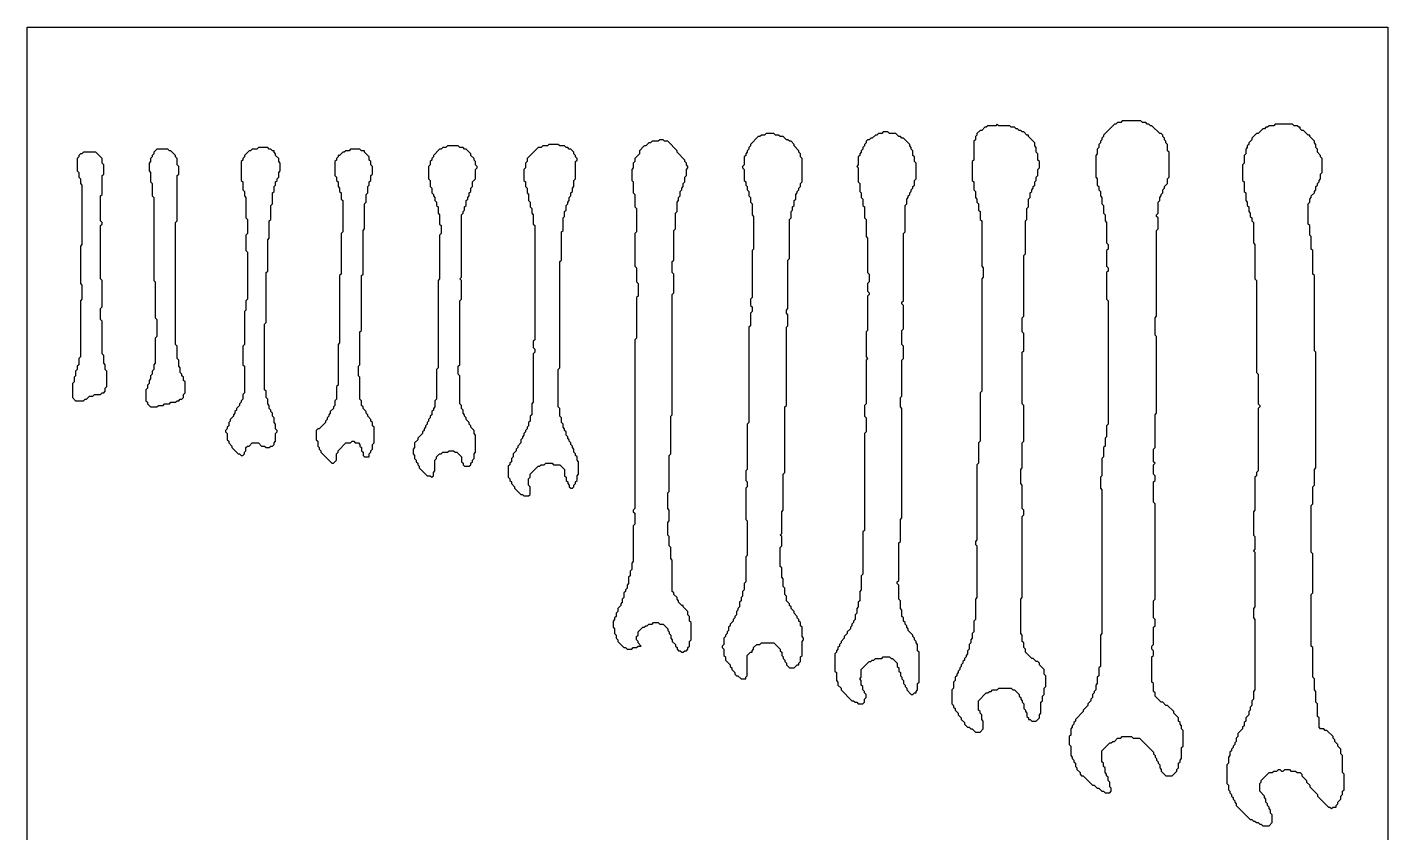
# Model space of a CAD drawing. Header units: metres. Extents: x 0 to 14.6, y 0 to 22.
# Drawn here: x 0 to 14.64, y 13.37 to 22.04 of the extents above; entities that cross this region are included whole.
import ezdxf

# ---------------------------------------------------------------- set-up
doc = ezdxf.new("R2010")
doc.units = ezdxf.units.M
doc.layers.add('BoundaryBox', color=3, linetype='Continuous')
doc.layers.add('Outline', color=7, linetype='Continuous')

msp = doc.modelspace()

# ---------------------------------------------------------------- linework, layer by layer
at = {"layer": 'BoundaryBox'}
msp.add_lwpolyline([(0, 22.037), (14.641, 22.037), (14.641, 0), (0, 0), (0, 22.037)], close=True, dxfattribs=at)
at = {"layer": 'Outline'}
for points in [[(10.439, 20.995), (10.422, 20.978), (10.338, 20.978), (10.321, 20.962), (10.304, 20.962), (10.271, 20.928), (10.254, 20.928), (10.22, 20.894), (10.22, 20.878), (10.203, 20.861), (10.203, 20.827), (10.187, 20.81), (10.187, 20.609), (10.17, 20.592), (10.17, 20.39), (10.187, 20.373), (10.187, 20.289), (10.203, 20.272), (10.203, 20.205), (10.22, 20.188), (10.22, 20.155), (10.237, 20.138), (10.237, 20.071), (10.254, 20.054), (10.254, 19.97), (10.271, 19.953), (10.271, 19.466), (10.288, 19.449), (10.288, 19.348), (10.271, 19.331), (10.271, 18.121), (10.254, 18.104), (10.254, 17.583), (10.237, 17.566), (10.237, 17.348), (10.22, 17.331), (10.22, 16.524), (10.203, 16.507), (10.203, 16.473), (10.22, 16.457), (10.22, 15.902), (10.203, 15.885), (10.203, 15.667), (10.187, 15.65), (10.187, 15.532), (10.17, 15.515), (10.17, 15.465), (10.153, 15.448), (10.153, 15.414), (10.136, 15.398), (10.136, 15.347), (10.119, 15.33), (10.119, 15.297), (10.103, 15.28), (10.103, 15.263), (10.086, 15.246), (10.086, 15.23), (10.069, 15.213), (10.069, 15.196), (10.052, 15.179), (10.052, 15.162), (10.035, 15.145), (10.035, 15.129), (10.019, 15.112), (10.019, 15.095), (10.002, 15.078), (10.002, 15.061), (9.985, 15.045), (9.985, 15.011), (9.968, 14.994), (9.968, 14.927), (9.951, 14.91), (9.951, 14.759), (9.968, 14.742), (9.968, 14.725), (9.985, 14.708), (9.985, 14.692), (10.019, 14.658), (10.019, 14.641), (10.052, 14.608), (10.052, 14.591), (10.086, 14.557), (10.086, 14.54), (10.119, 14.507), (10.136, 14.507), (10.153, 14.49), (10.17, 14.49), (10.203, 14.456), (10.254, 14.456), (10.288, 14.49), (10.288, 14.574), (10.271, 14.591), (10.271, 14.641), (10.254, 14.658), (10.254, 14.675), (10.237, 14.692), (10.237, 14.792), (10.321, 14.877), (10.338, 14.877), (10.355, 14.893), (10.372, 14.893), (10.388, 14.91), (10.439, 14.91), (10.456, 14.927), (10.59, 14.927), (10.607, 14.91), (10.624, 14.91), (10.674, 14.86), (10.674, 14.843), (10.691, 14.826), (10.691, 14.809), (10.708, 14.792), (10.708, 14.776), (10.725, 14.759), (10.725, 14.708), (10.741, 14.692), (10.741, 14.675), (10.758, 14.658), (10.758, 14.624), (10.775, 14.608), (10.775, 14.591), (10.792, 14.591), (10.809, 14.574), (10.859, 14.574), (10.893, 14.608), (10.893, 14.641), (10.909, 14.658), (10.909, 14.776), (10.926, 14.792), (10.926, 14.843), (10.943, 14.86), (10.943, 14.927), (10.96, 14.944), (10.96, 15.061), (10.943, 15.078), (10.943, 15.129), (10.893, 15.179), (10.893, 15.196), (10.876, 15.213), (10.859, 15.213), (10.825, 15.246), (10.809, 15.246), (10.741, 15.314), (10.741, 15.347), (10.725, 15.364), (10.725, 15.414), (10.708, 15.431), (10.708, 15.499), (10.691, 15.515), (10.691, 15.885), (10.708, 15.902), (10.708, 16.776), (10.725, 16.793), (10.725, 16.843), (10.708, 16.86), (10.708, 17.112), (10.691, 17.129), (10.691, 17.28), (10.708, 17.297), (10.708, 17.566), (10.725, 17.583), (10.725, 17.97), (10.708, 17.986), (10.708, 18.541), (10.725, 18.558), (10.725, 18.743), (10.708, 18.76), (10.708, 18.911), (10.725, 18.928), (10.725, 19.583), (10.741, 19.6), (10.741, 19.953), (10.758, 19.97), (10.758, 20.088), (10.775, 20.104), (10.775, 20.188), (10.792, 20.205), (10.792, 20.256), (10.809, 20.272), (10.809, 20.289), (10.825, 20.306), (10.825, 20.323), (10.842, 20.34), (10.842, 20.373), (10.859, 20.39), (10.859, 20.424), (10.876, 20.441), (10.876, 20.508), (10.893, 20.525), (10.893, 20.592), (10.876, 20.609), (10.876, 20.676), (10.859, 20.693), (10.859, 20.743), (10.842, 20.76), (10.842, 20.794), (10.775, 20.861), (10.775, 20.878), (10.758, 20.878), (10.725, 20.911), (10.708, 20.911), (10.691, 20.928), (10.674, 20.928), (10.657, 20.945), (10.641, 20.945), (10.624, 20.962), (10.59, 20.962), (10.573, 20.978), (10.456, 20.978), (10.439, 20.995)], [(11.784, 21.029), (11.767, 21.012), (11.733, 21.012), (11.716, 20.995), (11.7, 20.995), (11.582, 20.878), (11.582, 20.861), (11.565, 20.844), (11.565, 20.827), (11.548, 20.81), (11.548, 20.794), (11.531, 20.777), (11.531, 20.743), (11.515, 20.726), (11.515, 20.676), (11.498, 20.659), (11.498, 20.424), (11.515, 20.407), (11.515, 20.34), (11.531, 20.323), (11.531, 20.289), (11.548, 20.272), (11.548, 20.222), (11.565, 20.205), (11.565, 20.138), (11.582, 20.121), (11.582, 20.037), (11.599, 20.02), (11.599, 19.953), (11.615, 19.936), (11.615, 19.718), (11.632, 19.701), (11.632, 19.65), (11.615, 19.634), (11.615, 19.466), (11.632, 19.449), (11.632, 19.415), (11.615, 19.398), (11.615, 19.113), (11.632, 19.096), (11.632, 17.768), (11.615, 17.751), (11.615, 17.633), (11.599, 17.617), (11.599, 17.532), (11.582, 17.516), (11.582, 17.415), (11.565, 17.398), (11.565, 17.213), (11.548, 17.196), (11.548, 17.079), (11.565, 17.062), (11.565, 15.515), (11.548, 15.499), (11.548, 15.162), (11.531, 15.145), (11.531, 15.061), (11.515, 15.045), (11.515, 14.977), (11.498, 14.961), (11.498, 14.91), (11.481, 14.893), (11.481, 14.877), (11.464, 14.86), (11.464, 14.826), (11.447, 14.809), (11.447, 14.792), (11.414, 14.759), (11.414, 14.742), (11.363, 14.692), (11.363, 14.675), (11.279, 14.591), (11.279, 14.574), (11.262, 14.557), (11.262, 14.54), (11.246, 14.524), (11.246, 14.507), (11.229, 14.49), (11.229, 14.423), (11.212, 14.406), (11.212, 14.322), (11.229, 14.305), (11.229, 14.204), (11.246, 14.187), (11.246, 14.171), (11.262, 14.154), (11.262, 14.137), (11.279, 14.12), (11.279, 14.086), (11.296, 14.07), (11.296, 14.053), (11.33, 14.019), (11.33, 14.002), (11.347, 13.986), (11.363, 13.986), (11.464, 13.885), (11.481, 13.885), (11.515, 13.851), (11.531, 13.851), (11.565, 13.818), (11.582, 13.818), (11.599, 13.801), (11.649, 13.801), (11.666, 13.818), (11.666, 13.851), (11.649, 13.868), (11.649, 13.918), (11.632, 13.935), (11.632, 13.969), (11.615, 13.986), (11.615, 14.002), (11.599, 14.019), (11.599, 14.07), (11.582, 14.086), (11.582, 14.12), (11.565, 14.137), (11.565, 14.255), (11.649, 14.339), (11.666, 14.339), (11.683, 14.355), (11.7, 14.355), (11.733, 14.389), (11.767, 14.389), (11.784, 14.406), (11.884, 14.406), (11.901, 14.389), (11.968, 14.389), (12.12, 14.238), (12.12, 14.221), (12.137, 14.204), (12.137, 14.187), (12.153, 14.171), (12.153, 14.154), (12.17, 14.137), (12.17, 14.12), (12.187, 14.103), (12.187, 14.07), (12.204, 14.053), (12.204, 14.036), (12.254, 13.986), (12.321, 13.986), (12.372, 14.036), (12.372, 14.053), (12.389, 14.07), (12.389, 14.12), (12.406, 14.137), (12.406, 14.154), (12.422, 14.171), (12.422, 14.288), (12.439, 14.305), (12.439, 14.473), (12.422, 14.49), (12.422, 14.524), (12.406, 14.54), (12.406, 14.557), (12.389, 14.574), (12.389, 14.608), (12.338, 14.658), (12.338, 14.675), (12.271, 14.742), (12.254, 14.742), (12.221, 14.776), (12.204, 14.776), (12.137, 14.843), (12.137, 14.877), (12.12, 14.893), (12.12, 14.977), (12.103, 14.994), (12.103, 15.263), (12.12, 15.28), (12.12, 15.33), (12.103, 15.347), (12.103, 15.381), (12.12, 15.398), (12.12, 15.583), (12.137, 15.599), (12.137, 15.667), (12.12, 15.683), (12.12, 15.868), (12.137, 15.885), (12.137, 16.911), (12.12, 16.927), (12.12, 17.146), (12.137, 17.163), (12.137, 17.213), (12.12, 17.23), (12.12, 17.331), (12.137, 17.348), (12.12, 17.364), (12.12, 17.499), (12.137, 17.516), (12.137, 17.869), (12.153, 17.885), (12.153, 18.709), (12.137, 18.726), (12.137, 18.911), (12.153, 18.928), (12.153, 19.852), (12.17, 19.869), (12.17, 19.987), (12.153, 20.003), (12.153, 20.02), (12.17, 20.037), (12.17, 20.155), (12.187, 20.172), (12.187, 20.205), (12.204, 20.222), (12.204, 20.239), (12.221, 20.256), (12.221, 20.289), (12.237, 20.306), (12.237, 20.323), (12.271, 20.356), (12.271, 20.407), (12.288, 20.424), (12.288, 20.693), (12.271, 20.709), (12.271, 20.777), (12.254, 20.794), (12.254, 20.81), (12.237, 20.827), (12.237, 20.844), (12.221, 20.861), (12.221, 20.878), (12.204, 20.894), (12.187, 20.894), (12.103, 20.978), (12.086, 20.978), (12.069, 20.995), (12.053, 20.995), (12.036, 21.012), (12.002, 21.012), (11.985, 21.029), (11.784, 21.029)], [(13.431, 20.995), (13.414, 20.978), (13.364, 20.978), (13.347, 20.962), (13.33, 20.962), (13.313, 20.945), (13.296, 20.945), (13.246, 20.894), (13.229, 20.894), (13.179, 20.844), (13.179, 20.827), (13.145, 20.794), (13.145, 20.777), (13.128, 20.76), (13.128, 20.743), (13.112, 20.726), (13.112, 20.676), (13.095, 20.659), (13.095, 20.575), (13.078, 20.558), (13.078, 20.39), (13.095, 20.373), (13.095, 20.272), (13.112, 20.256), (13.112, 20.172), (13.128, 20.155), (13.128, 20.121), (13.145, 20.104), (13.145, 20.054), (13.162, 20.037), (13.162, 20.003), (13.179, 19.987), (13.179, 19.953), (13.196, 19.936), (13.196, 19.718), (13.212, 19.701), (13.212, 19.331), (13.229, 19.314), (13.229, 18.323), (13.246, 18.306), (13.246, 17.986), (13.263, 17.97), (13.263, 17.953), (13.246, 17.936), (13.246, 17.264), (13.229, 17.247), (13.229, 17.213), (13.212, 17.196), (13.212, 16.843), (13.196, 16.826), (13.196, 16.574), (13.212, 16.558), (13.212, 16.423), (13.196, 16.406), (13.212, 16.389), (13.212, 15.801), (13.196, 15.784), (13.196, 15.683), (13.212, 15.667), (13.212, 14.91), (13.196, 14.893), (13.196, 14.809), (13.179, 14.792), (13.179, 14.742), (13.162, 14.725), (13.162, 14.692), (13.145, 14.675), (13.145, 14.641), (13.112, 14.608), (13.112, 14.574), (13.095, 14.557), (13.095, 14.524), (13.078, 14.507), (13.078, 14.49), (13.027, 14.439), (13.027, 14.406), (13.011, 14.389), (13.011, 14.355), (12.994, 14.339), (12.994, 14.322), (12.977, 14.305), (12.977, 14.288), (12.96, 14.271), (12.96, 14.255), (12.943, 14.238), (12.943, 14.204), (12.927, 14.187), (12.927, 14.12), (12.91, 14.103), (12.91, 13.902), (12.927, 13.885), (12.927, 13.834), (12.943, 13.818), (12.943, 13.801), (12.96, 13.784), (12.96, 13.767), (12.977, 13.75), (12.977, 13.733), (12.994, 13.717), (12.994, 13.7), (13.011, 13.683), (13.011, 13.666), (13.162, 13.515), (13.179, 13.515), (13.196, 13.498), (13.212, 13.498), (13.229, 13.481), (13.246, 13.481), (13.263, 13.465), (13.28, 13.465), (13.296, 13.448), (13.364, 13.448), (13.397, 13.481), (13.397, 13.565), (13.38, 13.582), (13.38, 13.616), (13.364, 13.633), (13.364, 13.649), (13.347, 13.666), (13.347, 13.683), (13.33, 13.7), (13.33, 13.733), (13.313, 13.75), (13.313, 13.767), (13.263, 13.818), (13.263, 13.902), (13.28, 13.918), (13.28, 13.935), (13.364, 14.019), (13.397, 14.019), (13.414, 14.036), (13.448, 14.036), (13.465, 14.053), (13.481, 14.053), (13.498, 14.036), (13.515, 14.036), (13.532, 14.053), (13.582, 14.053), (13.599, 14.036), (13.649, 14.036), (13.666, 14.019), (13.7, 14.019), (13.717, 14.002), (13.717, 13.986), (13.767, 13.935), (13.767, 13.918), (13.801, 13.885), (13.801, 13.868), (13.885, 13.784), (13.885, 13.767), (14.002, 13.649), (14.019, 13.649), (14.036, 13.633), (14.053, 13.649), (14.086, 13.649), (14.086, 13.666), (14.103, 13.683), (14.103, 13.7), (14.137, 13.733), (14.137, 13.767), (14.154, 13.784), (14.154, 13.818), (14.171, 13.834), (14.171, 14.002), (14.154, 14.019), (14.154, 14.204), (14.137, 14.221), (14.137, 14.271), (14.103, 14.305), (14.103, 14.322), (14.07, 14.355), (14.07, 14.372), (14.053, 14.389), (14.053, 14.406), (13.986, 14.473), (13.969, 14.473), (13.952, 14.49), (13.918, 14.49), (13.902, 14.507), (13.902, 14.608), (13.885, 14.624), (13.885, 14.759), (13.868, 14.776), (13.868, 14.893), (13.851, 14.91), (13.851, 15.028), (13.834, 15.045), (13.834, 15.364), (13.818, 15.381), (13.818, 15.936), (13.834, 15.952), (13.834, 16.373), (13.818, 16.389), (13.818, 16.894), (13.834, 16.911), (13.834, 17.095), (13.851, 17.112), (13.851, 17.28), (13.868, 17.297), (13.868, 18.541), (13.851, 18.558), (13.851, 19.365), (13.834, 19.382), (13.834, 19.634), (13.818, 19.65), (13.818, 19.785), (13.801, 19.802), (13.801, 19.903), (13.784, 19.919), (13.784, 20.138), (13.801, 20.155), (13.801, 20.188), (13.818, 20.205), (13.818, 20.222), (13.851, 20.256), (13.851, 20.272), (13.868, 20.289), (13.868, 20.323), (13.885, 20.34), (13.885, 20.356), (13.902, 20.373), (13.902, 20.39), (13.918, 20.407), (13.918, 20.457), (13.935, 20.474), (13.935, 20.625), (13.918, 20.642), (13.918, 20.659), (13.885, 20.693), (13.885, 20.726), (13.868, 20.743), (13.868, 20.777), (13.851, 20.794), (13.851, 20.81), (13.801, 20.861), (13.801, 20.878), (13.784, 20.878), (13.733, 20.928), (13.717, 20.928), (13.7, 20.945), (13.7, 20.962), (13.683, 20.962), (13.666, 20.978), (13.633, 20.978), (13.616, 20.995), (13.431, 20.995)], [(6.808, 20.827), (6.791, 20.81), (6.724, 20.81), (6.707, 20.794), (6.69, 20.794), (6.657, 20.76), (6.64, 20.76), (6.589, 20.709), (6.589, 20.676), (6.539, 20.625), (6.539, 20.592), (6.522, 20.575), (6.522, 20.525), (6.505, 20.508), (6.505, 20.39), (6.522, 20.373), (6.522, 20.256), (6.539, 20.239), (6.539, 20.104), (6.556, 20.088), (6.556, 19.835), (6.539, 19.819), (6.539, 19.466), (6.556, 19.449), (6.556, 19.297), (6.573, 19.281), (6.573, 19.146), (6.556, 19.129), (6.556, 18.692), (6.539, 18.676), (6.539, 16.86), (6.522, 16.843), (6.522, 16.826), (6.539, 16.81), (6.539, 16.692), (6.522, 16.675), (6.522, 16.289), (6.505, 16.272), (6.505, 16.205), (6.489, 16.188), (6.489, 16.137), (6.472, 16.12), (6.472, 16.053), (6.455, 16.036), (6.455, 16.003), (6.438, 15.986), (6.438, 15.969), (6.421, 15.952), (6.421, 15.902), (6.404, 15.885), (6.404, 15.852), (6.388, 15.835), (6.388, 15.818), (6.354, 15.784), (6.354, 15.751), (6.337, 15.734), (6.337, 15.7), (6.32, 15.683), (6.32, 15.667), (6.304, 15.65), (6.304, 15.583), (6.32, 15.566), (6.32, 15.515), (6.337, 15.499), (6.337, 15.465), (6.354, 15.448), (6.354, 15.431), (6.421, 15.364), (6.438, 15.364), (6.455, 15.347), (6.505, 15.347), (6.522, 15.364), (6.556, 15.364), (6.573, 15.381), (6.606, 15.381), (6.573, 15.414), (6.573, 15.431), (6.556, 15.448), (6.556, 15.482), (6.573, 15.499), (6.573, 15.532), (6.623, 15.583), (6.64, 15.583), (6.657, 15.599), (6.673, 15.599), (6.69, 15.616), (6.724, 15.616), (6.741, 15.633), (6.791, 15.633), (6.808, 15.616), (6.842, 15.616), (6.892, 15.566), (6.892, 15.549), (6.909, 15.532), (6.909, 15.515), (6.926, 15.499), (6.926, 15.465), (6.942, 15.448), (6.942, 15.431), (6.976, 15.398), (6.976, 15.381), (6.993, 15.364), (6.993, 15.347), (7.01, 15.33), (7.026, 15.33), (7.043, 15.314), (7.06, 15.314), (7.077, 15.33), (7.094, 15.33), (7.11, 15.347), (7.11, 15.364), (7.127, 15.381), (7.127, 15.431), (7.144, 15.448), (7.144, 15.633), (7.127, 15.65), (7.127, 15.7), (7.11, 15.717), (7.11, 15.751), (7.06, 15.801), (7.06, 15.818), (7.043, 15.818), (7.01, 15.852), (7.01, 15.868), (6.993, 15.885), (6.993, 15.902), (6.959, 15.936), (6.959, 15.952), (6.942, 15.969), (6.942, 16.305), (6.926, 16.322), (6.926, 16.44), (6.909, 16.457), (6.909, 16.558), (6.892, 16.574), (6.892, 16.709), (6.909, 16.726), (6.909, 16.843), (6.892, 16.86), (6.892, 17.028), (6.909, 17.045), (6.909, 17.432), (6.926, 17.448), (6.926, 17.852), (6.942, 17.869), (6.942, 19.163), (6.959, 19.18), (6.959, 19.382), (6.942, 19.398), (6.942, 19.516), (6.959, 19.533), (6.959, 19.852), (6.976, 19.869), (6.976, 20.037), (6.993, 20.054), (6.993, 20.155), (7.01, 20.172), (7.01, 20.205), (7.026, 20.222), (7.026, 20.272), (7.043, 20.289), (7.043, 20.306), (7.06, 20.323), (7.06, 20.356), (7.077, 20.373), (7.077, 20.424), (7.094, 20.441), (7.094, 20.508), (7.11, 20.525), (7.11, 20.541), (7.094, 20.558), (7.094, 20.575), (7.077, 20.592), (7.077, 20.609), (6.993, 20.693), (6.993, 20.709), (6.892, 20.81), (6.858, 20.81), (6.842, 20.827), (6.808, 20.827)], [(7.951, 20.894), (7.934, 20.878), (7.901, 20.878), (7.884, 20.861), (7.867, 20.861), (7.783, 20.777), (7.783, 20.76), (7.766, 20.743), (7.766, 20.726), (7.749, 20.709), (7.749, 20.693), (7.732, 20.676), (7.732, 20.659), (7.716, 20.642), (7.716, 20.558), (7.699, 20.541), (7.699, 20.525), (7.716, 20.508), (7.716, 20.39), (7.732, 20.373), (7.732, 20.34), (7.749, 20.323), (7.749, 20.289), (7.766, 20.272), (7.766, 20.222), (7.783, 20.205), (7.783, 20.155), (7.8, 20.138), (7.8, 20.02), (7.816, 20.003), (7.816, 19.65), (7.8, 19.634), (7.8, 19.129), (7.783, 19.113), (7.783, 19.045), (7.8, 19.029), (7.8, 18.978), (7.783, 18.961), (7.783, 18.827), (7.766, 18.81), (7.766, 17.785), (7.749, 17.768), (7.749, 17.28), (7.732, 17.264), (7.732, 17.163), (7.749, 17.146), (7.749, 17.095), (7.732, 17.079), (7.732, 16.742), (7.749, 16.726), (7.749, 16.356), (7.732, 16.339), (7.732, 16.07), (7.716, 16.053), (7.716, 15.986), (7.699, 15.969), (7.699, 15.919), (7.682, 15.902), (7.682, 15.868), (7.665, 15.852), (7.665, 15.801), (7.648, 15.784), (7.648, 15.767), (7.632, 15.751), (7.632, 15.717), (7.615, 15.7), (7.615, 15.683), (7.598, 15.667), (7.598, 15.65), (7.564, 15.616), (7.564, 15.599), (7.548, 15.583), (7.548, 15.549), (7.531, 15.532), (7.531, 15.515), (7.514, 15.499), (7.514, 15.482), (7.497, 15.465), (7.497, 15.398), (7.48, 15.381), (7.48, 15.364), (7.497, 15.347), (7.497, 15.28), (7.514, 15.263), (7.514, 15.23), (7.564, 15.179), (7.564, 15.162), (7.581, 15.145), (7.581, 15.129), (7.615, 15.095), (7.615, 15.078), (7.632, 15.061), (7.648, 15.061), (7.682, 15.028), (7.732, 15.028), (7.732, 15.045), (7.749, 15.061), (7.749, 15.28), (7.783, 15.314), (7.8, 15.314), (7.8, 15.33), (7.816, 15.347), (7.816, 15.364), (7.85, 15.398), (7.884, 15.398), (7.901, 15.414), (8.035, 15.414), (8.102, 15.347), (8.102, 15.33), (8.119, 15.314), (8.119, 15.28), (8.136, 15.263), (8.136, 15.246), (8.153, 15.23), (8.153, 15.213), (8.169, 15.196), (8.169, 15.179), (8.203, 15.145), (8.254, 15.145), (8.287, 15.179), (8.304, 15.179), (8.304, 15.196), (8.321, 15.213), (8.321, 15.263), (8.338, 15.28), (8.338, 15.431), (8.354, 15.448), (8.354, 15.465), (8.338, 15.482), (8.338, 15.583), (8.321, 15.599), (8.321, 15.633), (8.304, 15.65), (8.304, 15.667), (8.287, 15.683), (8.287, 15.7), (8.254, 15.734), (8.254, 15.751), (8.22, 15.784), (8.22, 15.801), (8.203, 15.818), (8.203, 15.835), (8.169, 15.868), (8.169, 15.919), (8.153, 15.936), (8.153, 16.003), (8.136, 16.02), (8.136, 16.104), (8.119, 16.12), (8.119, 16.221), (8.102, 16.238), (8.102, 16.44), (8.119, 16.457), (8.119, 16.558), (8.102, 16.574), (8.119, 16.591), (8.119, 16.826), (8.136, 16.843), (8.136, 17.23), (8.153, 17.247), (8.153, 17.953), (8.169, 17.97), (8.169, 18.81), (8.186, 18.827), (8.186, 18.944), (8.169, 18.961), (8.169, 18.995), (8.186, 19.012), (8.186, 19.533), (8.203, 19.55), (8.203, 19.97), (8.22, 19.987), (8.22, 20.054), (8.237, 20.071), (8.237, 20.104), (8.254, 20.121), (8.254, 20.172), (8.27, 20.188), (8.27, 20.239), (8.287, 20.256), (8.287, 20.272), (8.304, 20.289), (8.304, 20.306), (8.321, 20.323), (8.321, 20.356), (8.338, 20.373), (8.338, 20.625), (8.321, 20.642), (8.321, 20.676), (8.304, 20.693), (8.304, 20.709), (8.254, 20.76), (8.254, 20.777), (8.22, 20.81), (8.203, 20.81), (8.186, 20.827), (8.169, 20.827), (8.136, 20.861), (8.102, 20.861), (8.085, 20.878), (8.052, 20.878), (8.035, 20.894), (7.951, 20.894)], [(9.212, 20.911), (9.195, 20.894), (9.161, 20.894), (9.144, 20.878), (9.128, 20.878), (9.094, 20.844), (9.077, 20.844), (9.06, 20.827), (9.044, 20.827), (9.027, 20.81), (9.027, 20.794), (9.01, 20.777), (9.01, 20.76), (8.993, 20.743), (8.993, 20.726), (8.976, 20.709), (8.976, 20.693), (8.96, 20.676), (8.96, 20.659), (8.943, 20.642), (8.943, 20.558), (8.926, 20.541), (8.943, 20.525), (8.943, 20.373), (8.96, 20.356), (8.96, 20.272), (8.976, 20.256), (8.976, 20.205), (8.993, 20.188), (8.993, 20.121), (9.01, 20.104), (9.01, 19.987), (9.027, 19.97), (9.027, 19.785), (9.044, 19.768), (9.044, 19.398), (9.06, 19.382), (9.06, 19.297), (9.044, 19.281), (9.044, 19.197), (9.06, 19.18), (9.06, 19.163), (9.044, 19.146), (9.044, 18.776), (9.027, 18.76), (9.027, 18.491), (9.044, 18.474), (9.027, 18.457), (9.027, 17.986), (9.01, 17.97), (9.01, 17.852), (9.027, 17.835), (9.027, 17.684), (9.01, 17.667), (9.01, 16.625), (8.993, 16.608), (8.993, 16.154), (8.976, 16.137), (8.976, 15.986), (8.96, 15.969), (8.96, 15.868), (8.943, 15.852), (8.943, 15.801), (8.926, 15.784), (8.926, 15.734), (8.909, 15.717), (8.909, 15.667), (8.892, 15.65), (8.892, 15.633), (8.875, 15.616), (8.875, 15.599), (8.859, 15.583), (8.859, 15.566), (8.825, 15.532), (8.825, 15.515), (8.791, 15.482), (8.791, 15.465), (8.758, 15.431), (8.758, 15.414), (8.741, 15.398), (8.741, 15.381), (8.724, 15.364), (8.724, 15.347), (8.707, 15.33), (8.707, 15.314), (8.691, 15.297), (8.691, 15.112), (8.707, 15.095), (8.707, 15.011), (8.724, 14.994), (8.724, 14.961), (8.758, 14.927), (8.758, 14.91), (8.875, 14.792), (8.892, 14.792), (8.909, 14.776), (8.926, 14.776), (8.943, 14.759), (8.993, 14.759), (9.01, 14.776), (9.01, 14.809), (9.027, 14.826), (9.027, 14.86), (9.01, 14.877), (9.01, 14.893), (8.993, 14.91), (8.993, 14.944), (8.976, 14.961), (8.976, 15.011), (8.96, 15.028), (8.976, 15.045), (8.976, 15.129), (9.06, 15.213), (9.077, 15.213), (9.094, 15.23), (9.111, 15.23), (9.128, 15.246), (9.195, 15.246), (9.212, 15.263), (9.279, 15.263), (9.296, 15.246), (9.313, 15.246), (9.363, 15.196), (9.363, 15.162), (9.38, 15.145), (9.38, 15.112), (9.397, 15.095), (9.397, 15.061), (9.413, 15.045), (9.413, 15.028), (9.43, 15.011), (9.43, 14.977), (9.447, 14.961), (9.447, 14.944), (9.464, 14.927), (9.464, 14.91), (9.514, 14.86), (9.531, 14.86), (9.548, 14.877), (9.565, 14.877), (9.565, 14.893), (9.582, 14.91), (9.582, 14.977), (9.598, 14.994), (9.598, 15.314), (9.582, 15.33), (9.582, 15.398), (9.565, 15.414), (9.565, 15.431), (9.548, 15.448), (9.548, 15.465), (9.531, 15.482), (9.531, 15.499), (9.481, 15.549), (9.481, 15.566), (9.464, 15.583), (9.464, 15.599), (9.447, 15.616), (9.447, 15.633), (9.43, 15.65), (9.43, 15.683), (9.413, 15.7), (9.413, 15.767), (9.397, 15.784), (9.397, 15.868), (9.38, 15.885), (9.38, 16.036), (9.363, 16.053), (9.363, 16.07), (9.38, 16.087), (9.38, 16.49), (9.397, 16.507), (9.397, 16.742), (9.413, 16.759), (9.413, 17.936), (9.397, 17.953), (9.397, 18.054), (9.413, 18.07), (9.413, 18.457), (9.43, 18.474), (9.43, 18.608), (9.413, 18.625), (9.413, 18.776), (9.43, 18.793), (9.43, 19.045), (9.413, 19.062), (9.413, 19.079), (9.43, 19.096), (9.43, 19.819), (9.447, 19.835), (9.447, 20.121), (9.464, 20.138), (9.464, 20.188), (9.481, 20.205), (9.481, 20.222), (9.497, 20.239), (9.497, 20.256), (9.514, 20.272), (9.514, 20.289), (9.531, 20.306), (9.531, 20.323), (9.548, 20.34), (9.548, 20.39), (9.565, 20.407), (9.565, 20.575), (9.548, 20.592), (9.548, 20.642), (9.531, 20.659), (9.531, 20.709), (9.514, 20.726), (9.514, 20.743), (9.497, 20.76), (9.497, 20.777), (9.43, 20.844), (9.413, 20.844), (9.397, 20.861), (9.38, 20.861), (9.346, 20.894), (9.279, 20.894), (9.262, 20.911), (9.212, 20.911)], [(0.605, 20.693), (0.588, 20.676), (0.572, 20.676), (0.555, 20.659), (0.555, 20.642), (0.538, 20.625), (0.538, 20.491), (0.555, 20.474), (0.555, 20.424), (0.572, 20.407), (0.572, 20.356), (0.588, 20.34), (0.588, 19.701), (0.572, 19.684), (0.572, 19.281), (0.588, 19.264), (0.588, 19.113), (0.572, 19.096), (0.572, 18.491), (0.555, 18.474), (0.555, 18.407), (0.538, 18.39), (0.538, 18.356), (0.521, 18.339), (0.521, 18.289), (0.504, 18.272), (0.504, 18.222), (0.487, 18.205), (0.487, 18.054), (0.521, 18.02), (0.605, 18.02), (0.622, 18.037), (0.639, 18.037), (0.672, 18.07), (0.706, 18.07), (0.723, 18.087), (0.79, 18.087), (0.807, 18.104), (0.824, 18.104), (0.84, 18.121), (0.84, 18.154), (0.857, 18.171), (0.857, 18.339), (0.84, 18.356), (0.84, 18.407), (0.824, 18.423), (0.824, 18.507), (0.807, 18.524), (0.807, 18.877), (0.79, 18.894), (0.79, 19.012), (0.807, 19.029), (0.807, 19.314), (0.79, 19.331), (0.79, 19.903), (0.807, 19.919), (0.807, 19.936), (0.79, 19.953), (0.79, 20.222), (0.807, 20.239), (0.807, 20.441), (0.824, 20.457), (0.824, 20.558), (0.807, 20.575), (0.807, 20.625), (0.74, 20.693), (0.605, 20.693)], [(1.395, 20.726), (1.362, 20.693), (1.362, 20.676), (1.345, 20.659), (1.345, 20.642), (1.328, 20.625), (1.328, 20.592), (1.311, 20.575), (1.311, 20.491), (1.328, 20.474), (1.328, 20.373), (1.345, 20.356), (1.345, 20.222), (1.362, 20.205), (1.362, 19.314), (1.378, 19.297), (1.378, 18.911), (1.395, 18.894), (1.395, 18.709), (1.378, 18.692), (1.378, 18.423), (1.362, 18.407), (1.362, 18.356), (1.345, 18.339), (1.345, 18.306), (1.328, 18.289), (1.328, 18.255), (1.311, 18.238), (1.311, 18.205), (1.294, 18.188), (1.294, 18.154), (1.278, 18.138), (1.278, 18.02), (1.294, 18.003), (1.294, 17.986), (1.328, 17.953), (1.395, 17.953), (1.412, 17.97), (1.462, 17.97), (1.479, 17.986), (1.53, 17.986), (1.546, 18.003), (1.597, 18.003), (1.614, 18.02), (1.631, 18.02), (1.647, 18.037), (1.664, 18.037), (1.681, 18.054), (1.681, 18.087), (1.698, 18.104), (1.698, 18.222), (1.681, 18.238), (1.681, 18.272), (1.664, 18.289), (1.664, 18.306), (1.647, 18.323), (1.647, 18.373), (1.631, 18.39), (1.631, 18.457), (1.614, 18.474), (1.614, 18.608), (1.597, 18.625), (1.597, 19.936), (1.614, 19.953), (1.614, 20.441), (1.631, 20.457), (1.631, 20.541), (1.614, 20.558), (1.614, 20.625), (1.597, 20.642), (1.597, 20.659), (1.546, 20.709), (1.53, 20.709), (1.513, 20.726), (1.395, 20.726)], [(2.488, 20.743), (2.471, 20.726), (2.421, 20.726), (2.404, 20.709), (2.387, 20.709), (2.337, 20.659), (2.337, 20.642), (2.32, 20.625), (2.32, 20.609), (2.303, 20.592), (2.303, 20.39), (2.32, 20.373), (2.32, 20.289), (2.337, 20.272), (2.337, 20.222), (2.353, 20.205), (2.353, 19.987), (2.37, 19.97), (2.37, 19.819), (2.353, 19.802), (2.353, 19.634), (2.37, 19.617), (2.37, 19.113), (2.353, 19.096), (2.353, 18.995), (2.337, 18.978), (2.337, 18.625), (2.32, 18.608), (2.32, 18.407), (2.337, 18.39), (2.337, 18.104), (2.32, 18.087), (2.32, 18.037), (2.303, 18.02), (2.303, 18.003), (2.286, 17.986), (2.286, 17.97), (2.252, 17.936), (2.252, 17.919), (2.236, 17.902), (2.236, 17.885), (2.219, 17.869), (2.219, 17.852), (2.185, 17.818), (2.185, 17.801), (2.168, 17.785), (2.168, 17.751), (2.152, 17.734), (2.152, 17.717), (2.135, 17.701), (2.135, 17.684), (2.152, 17.667), (2.152, 17.6), (2.168, 17.583), (2.168, 17.566), (2.202, 17.532), (2.202, 17.516), (2.269, 17.448), (2.286, 17.448), (2.303, 17.432), (2.32, 17.432), (2.337, 17.448), (2.337, 17.465), (2.353, 17.482), (2.353, 17.516), (2.37, 17.532), (2.387, 17.532), (2.421, 17.566), (2.488, 17.566), (2.521, 17.532), (2.555, 17.532), (2.572, 17.516), (2.605, 17.516), (2.622, 17.532), (2.639, 17.532), (2.656, 17.549), (2.656, 17.566), (2.673, 17.583), (2.673, 17.667), (2.69, 17.684), (2.69, 17.701), (2.673, 17.717), (2.673, 17.768), (2.656, 17.785), (2.656, 17.835), (2.639, 17.852), (2.639, 17.885), (2.622, 17.902), (2.622, 17.919), (2.605, 17.936), (2.605, 17.97), (2.589, 17.986), (2.589, 18.037), (2.572, 18.054), (2.572, 18.121), (2.555, 18.138), (2.555, 18.844), (2.572, 18.86), (2.572, 19.398), (2.589, 19.415), (2.589, 19.751), (2.605, 19.768), (2.605, 19.953), (2.622, 19.97), (2.622, 20.121), (2.639, 20.138), (2.639, 20.256), (2.656, 20.272), (2.656, 20.323), (2.673, 20.34), (2.673, 20.373), (2.69, 20.39), (2.69, 20.407), (2.706, 20.424), (2.706, 20.474), (2.723, 20.491), (2.723, 20.575), (2.706, 20.592), (2.706, 20.625), (2.673, 20.659), (2.673, 20.676), (2.656, 20.693), (2.656, 20.709), (2.639, 20.709), (2.622, 20.726), (2.605, 20.726), (2.589, 20.743), (2.488, 20.743)], [(3.48, 20.726), (3.463, 20.709), (3.429, 20.709), (3.412, 20.693), (3.396, 20.693), (3.362, 20.659), (3.345, 20.659), (3.345, 20.642), (3.328, 20.625), (3.328, 20.609), (3.312, 20.592), (3.312, 20.441), (3.328, 20.424), (3.328, 20.39), (3.345, 20.373), (3.345, 20.323), (3.362, 20.306), (3.362, 20.272), (3.379, 20.256), (3.379, 20.188), (3.396, 20.172), (3.396, 19.835), (3.379, 19.819), (3.379, 19.382), (3.362, 19.365), (3.362, 18.642), (3.345, 18.625), (3.345, 18.188), (3.328, 18.171), (3.328, 18.037), (3.312, 18.02), (3.312, 17.97), (3.295, 17.953), (3.295, 17.936), (3.261, 17.902), (3.261, 17.885), (3.244, 17.869), (3.244, 17.852), (3.227, 17.835), (3.227, 17.818), (3.211, 17.801), (3.211, 17.785), (3.143, 17.717), (3.127, 17.717), (3.11, 17.701), (3.11, 17.6), (3.127, 17.583), (3.127, 17.532), (3.143, 17.516), (3.143, 17.499), (3.16, 17.482), (3.16, 17.465), (3.278, 17.348), (3.295, 17.348), (3.328, 17.381), (3.328, 17.448), (3.345, 17.465), (3.345, 17.482), (3.429, 17.566), (3.48, 17.566), (3.496, 17.583), (3.513, 17.583), (3.53, 17.566), (3.564, 17.566), (3.58, 17.549), (3.58, 17.532), (3.597, 17.516), (3.597, 17.482), (3.614, 17.465), (3.614, 17.432), (3.631, 17.415), (3.681, 17.415), (3.681, 17.448), (3.698, 17.465), (3.698, 17.482), (3.715, 17.499), (3.715, 17.549), (3.732, 17.566), (3.732, 17.734), (3.715, 17.751), (3.715, 17.785), (3.698, 17.801), (3.698, 17.818), (3.665, 17.852), (3.665, 17.869), (3.648, 17.885), (3.648, 17.902), (3.614, 17.936), (3.614, 17.953), (3.597, 17.97), (3.597, 18.02), (3.58, 18.037), (3.58, 18.272), (3.564, 18.289), (3.564, 18.39), (3.58, 18.407), (3.58, 18.76), (3.597, 18.776), (3.597, 19.365), (3.614, 19.382), (3.614, 19.852), (3.631, 19.869), (3.631, 20.138), (3.648, 20.155), (3.648, 20.239), (3.665, 20.256), (3.665, 20.323), (3.681, 20.34), (3.681, 20.373), (3.698, 20.39), (3.698, 20.441), (3.715, 20.457), (3.715, 20.541), (3.698, 20.558), (3.698, 20.592), (3.681, 20.609), (3.681, 20.642), (3.631, 20.693), (3.631, 20.709), (3.597, 20.709), (3.58, 20.726), (3.48, 20.726)], [(4.522, 20.76), (4.505, 20.743), (4.471, 20.743), (4.455, 20.726), (4.438, 20.726), (4.371, 20.659), (4.371, 20.642), (4.354, 20.625), (4.354, 20.609), (4.337, 20.592), (4.337, 20.558), (4.32, 20.541), (4.32, 20.407), (4.337, 20.39), (4.337, 20.323), (4.354, 20.306), (4.354, 20.256), (4.371, 20.239), (4.371, 20.222), (4.387, 20.205), (4.387, 20.172), (4.404, 20.155), (4.404, 20.121), (4.421, 20.104), (4.421, 20.037), (4.438, 20.02), (4.438, 19.919), (4.455, 19.903), (4.455, 19.819), (4.438, 19.802), (4.438, 19.331), (4.421, 19.314), (4.421, 18.373), (4.404, 18.356), (4.404, 18.037), (4.387, 18.02), (4.387, 17.953), (4.371, 17.936), (4.371, 17.919), (4.354, 17.902), (4.354, 17.869), (4.337, 17.852), (4.337, 17.835), (4.32, 17.818), (4.32, 17.801), (4.303, 17.785), (4.303, 17.768), (4.286, 17.751), (4.286, 17.734), (4.27, 17.717), (4.27, 17.701), (4.253, 17.684), (4.253, 17.667), (4.202, 17.617), (4.202, 17.6), (4.169, 17.566), (4.169, 17.516), (4.152, 17.499), (4.152, 17.448), (4.169, 17.432), (4.169, 17.398), (4.186, 17.381), (4.186, 17.364), (4.202, 17.348), (4.202, 17.331), (4.219, 17.314), (4.219, 17.297), (4.303, 17.213), (4.337, 17.213), (4.354, 17.196), (4.371, 17.213), (4.371, 17.247), (4.387, 17.264), (4.387, 17.381), (4.404, 17.398), (4.404, 17.415), (4.438, 17.448), (4.455, 17.448), (4.471, 17.465), (4.522, 17.465), (4.539, 17.482), (4.589, 17.482), (4.606, 17.465), (4.623, 17.465), (4.673, 17.415), (4.673, 17.364), (4.69, 17.348), (4.69, 17.331), (4.707, 17.314), (4.757, 17.314), (4.774, 17.331), (4.774, 17.348), (4.791, 17.364), (4.791, 17.381), (4.808, 17.398), (4.808, 17.448), (4.824, 17.465), (4.824, 17.65), (4.808, 17.667), (4.808, 17.701), (4.774, 17.734), (4.774, 17.751), (4.757, 17.768), (4.757, 17.785), (4.724, 17.818), (4.724, 17.835), (4.707, 17.852), (4.707, 17.869), (4.69, 17.885), (4.69, 17.919), (4.673, 17.936), (4.673, 17.97), (4.656, 17.986), (4.656, 18.289), (4.639, 18.306), (4.639, 18.39), (4.656, 18.407), (4.656, 19.096), (4.673, 19.113), (4.673, 19.314), (4.656, 19.331), (4.673, 19.348), (4.673, 20.02), (4.69, 20.037), (4.69, 20.054), (4.707, 20.071), (4.707, 20.104), (4.724, 20.121), (4.724, 20.172), (4.74, 20.188), (4.74, 20.205), (4.757, 20.222), (4.757, 20.256), (4.774, 20.272), (4.774, 20.306), (4.791, 20.323), (4.791, 20.373), (4.824, 20.407), (4.824, 20.508), (4.841, 20.525), (4.841, 20.541), (4.824, 20.558), (4.824, 20.592), (4.808, 20.609), (4.808, 20.625), (4.774, 20.659), (4.774, 20.676), (4.724, 20.726), (4.707, 20.726), (4.69, 20.743), (4.656, 20.743), (4.639, 20.76), (4.522, 20.76)], [(5.614, 20.777), (5.598, 20.76), (5.547, 20.76), (5.53, 20.743), (5.497, 20.743), (5.379, 20.625), (5.379, 20.592), (5.362, 20.575), (5.362, 20.525), (5.345, 20.508), (5.345, 20.39), (5.362, 20.373), (5.362, 20.323), (5.379, 20.306), (5.379, 20.256), (5.396, 20.239), (5.396, 20.172), (5.413, 20.155), (5.413, 20.104), (5.43, 20.088), (5.43, 20.037), (5.446, 20.02), (5.446, 19.919), (5.463, 19.903), (5.463, 18.676), (5.446, 18.659), (5.446, 18.591), (5.463, 18.575), (5.463, 18.541), (5.446, 18.524), (5.446, 18.003), (5.43, 17.986), (5.43, 17.869), (5.413, 17.852), (5.413, 17.801), (5.396, 17.785), (5.396, 17.751), (5.379, 17.734), (5.379, 17.717), (5.362, 17.701), (5.362, 17.684), (5.345, 17.667), (5.345, 17.65), (5.329, 17.633), (5.329, 17.617), (5.312, 17.6), (5.312, 17.566), (5.278, 17.532), (5.278, 17.516), (5.261, 17.499), (5.261, 17.482), (5.228, 17.448), (5.228, 17.415), (5.211, 17.398), (5.211, 17.364), (5.194, 17.348), (5.194, 17.331), (5.177, 17.314), (5.177, 17.196), (5.194, 17.179), (5.194, 17.163), (5.211, 17.146), (5.211, 17.129), (5.245, 17.095), (5.245, 17.079), (5.312, 17.011), (5.329, 17.011), (5.345, 16.995), (5.396, 16.995), (5.413, 17.011), (5.413, 17.095), (5.396, 17.112), (5.396, 17.179), (5.413, 17.196), (5.413, 17.23), (5.497, 17.314), (5.514, 17.314), (5.53, 17.331), (5.564, 17.331), (5.581, 17.348), (5.648, 17.348), (5.665, 17.331), (5.732, 17.331), (5.783, 17.28), (5.783, 17.213), (5.799, 17.196), (5.799, 17.163), (5.816, 17.146), (5.816, 17.129), (5.833, 17.112), (5.833, 17.095), (5.85, 17.079), (5.867, 17.079), (5.883, 17.095), (5.883, 17.112), (5.9, 17.129), (5.9, 17.146), (5.917, 17.163), (5.917, 17.213), (5.934, 17.23), (5.934, 17.364), (5.917, 17.381), (5.917, 17.415), (5.9, 17.432), (5.9, 17.448), (5.883, 17.465), (5.883, 17.499), (5.867, 17.516), (5.867, 17.532), (5.85, 17.549), (5.85, 17.566), (5.833, 17.583), (5.833, 17.6), (5.816, 17.617), (5.816, 17.633), (5.799, 17.65), (5.799, 17.684), (5.783, 17.701), (5.783, 17.717), (5.766, 17.734), (5.766, 17.768), (5.749, 17.785), (5.749, 17.835), (5.732, 17.852), (5.732, 17.936), (5.715, 17.953), (5.715, 18.356), (5.732, 18.373), (5.732, 19.516), (5.749, 19.533), (5.749, 19.835), (5.766, 19.852), (5.766, 19.987), (5.783, 20.003), (5.783, 20.054), (5.799, 20.071), (5.799, 20.121), (5.816, 20.138), (5.816, 20.155), (5.833, 20.172), (5.833, 20.205), (5.85, 20.222), (5.85, 20.256), (5.867, 20.272), (5.867, 20.306), (5.883, 20.323), (5.883, 20.39), (5.9, 20.407), (5.9, 20.592), (5.917, 20.609), (5.917, 20.625), (5.9, 20.642), (5.9, 20.659), (5.883, 20.676), (5.883, 20.693), (5.85, 20.726), (5.833, 20.726), (5.816, 20.743), (5.799, 20.743), (5.783, 20.76), (5.732, 20.76), (5.715, 20.777), (5.614, 20.777)]]:
    msp.add_lwpolyline(points, dxfattribs=at)

doc.saveas('drawing.dxf')
